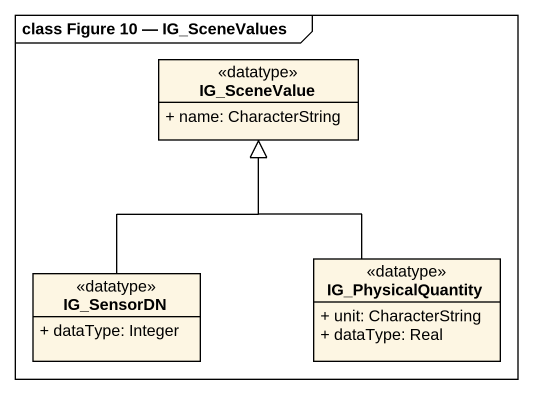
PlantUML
@startuml
mainframe class Figure 10 — IG_SceneValues
hide circle
hide empty members
skinparam classAttributeIconSize 0
class IG_SceneValue <<datatype>> {
  + name: CharacterString
}
class IG_SensorDN <<datatype>> {
  + dataType: Integer
}
class IG_PhysicalQuantity <<datatype>> {
  + unit: CharacterString
  + dataType: Real
}
IG_SensorDN -up-|> IG_SceneValue
IG_PhysicalQuantity -up-|> IG_SceneValue
@enduml
